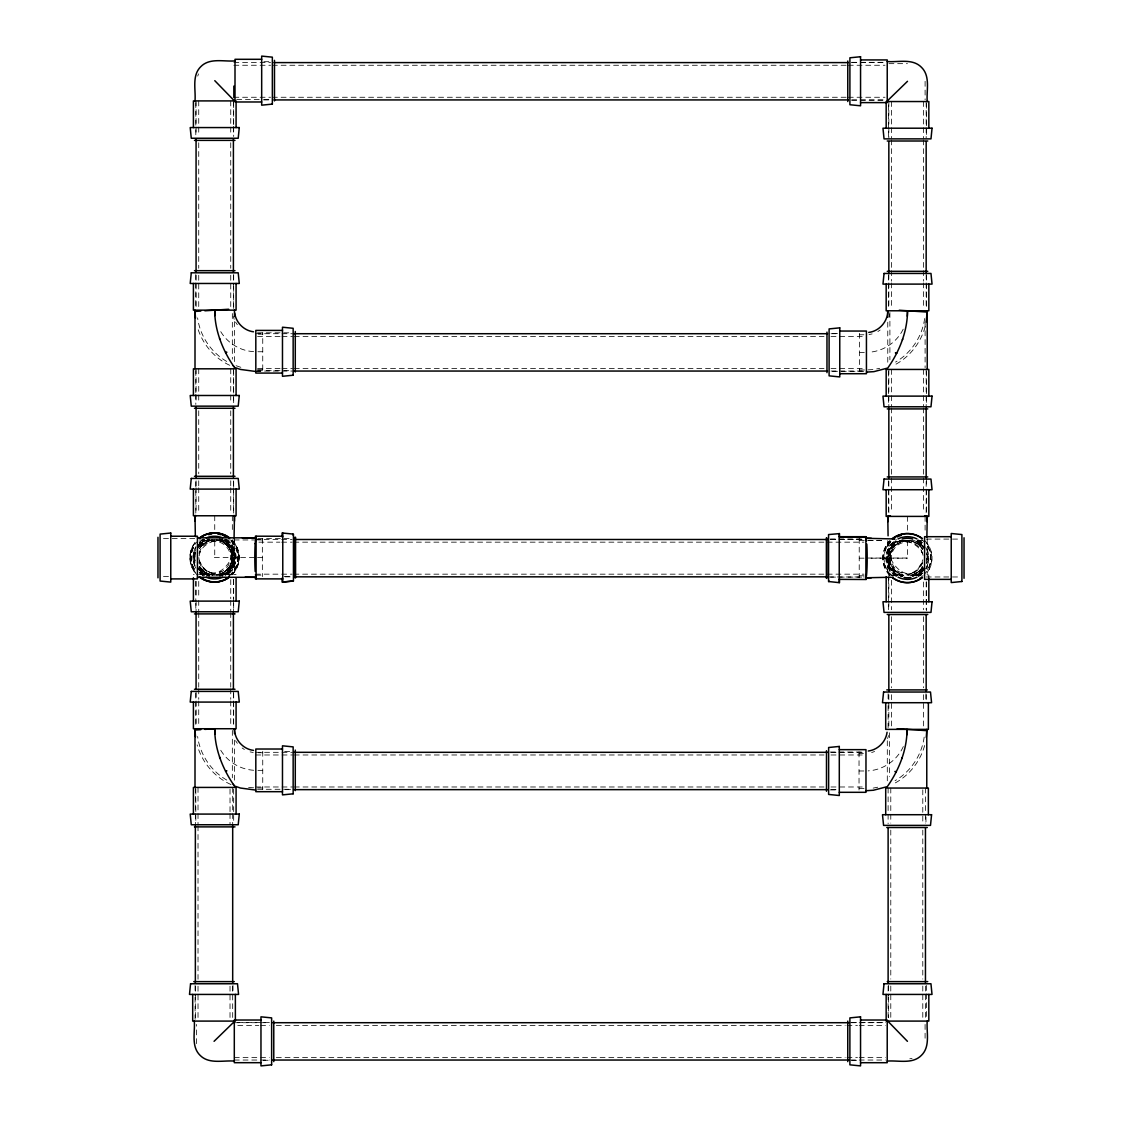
<?xml version="1.0" encoding="UTF-8"?>
<svg xmlns="http://www.w3.org/2000/svg" width="1122" height="1122" viewBox="0 0 1122 1122"><rect width="100%" height="100%" fill="white"/><g stroke="black" fill="none" stroke-linecap="round" stroke-linejoin="round"><path stroke-width="0.75" stroke-dasharray="5 3.75" d="M199.197 560.116C212.114 590.467 238.509 560.299 234.021 539.556M194.765 557.564L195.438 552.459M231.497 562.122C235.269 549.57 222.296 536.793 209.8 540.538A17.601 17.559 -90 0 0 199.127 548.728A17.601 17.601 0 0 1 229.183 548.083A17.601 17.601 0 0 1 215.873 575.067M233.558 562.669L233.404 552.431L231.427 547.662M897.642 575.095A19.733 19.733 0 0 1 897.642 540.916C884.697 547.62 884.332 568.013 897.123 575.067M893.547 571.996C886.057 564.534 886.015 551.477 893.547 544.044M890.503 553.441L890.503 562.585M926.562 563.146L926.562 552.894M232.899 551.225L233.404 552.431M888.68 564.478L888.175 563.272M199.155 555.867C200.235 546.47 210.08 541.351 218.608 539.906M888.287 541.674C884.304 563.637 912.298 590.593 922.845 559.738M889.045 316.979L889.662 313.908M924.64 318.508C922.256 336.516 911.246 352.995 895.524 362.083M924.163 737.112C921.793 755.106 910.769 771.599 895.061 780.688M233.839 544.016L233.797 544.857M197.738 76.086L198.482 73.898M925.187 326.67C920.671 343.094 909.241 357.652 893.911 365.253M887.572 738.542L888.582 735.583M924.64 745.513C919.984 762.343 907.993 777.125 892.116 784.516M213.741 541.197L214.007 540.481L213.475 541.309M908.525 574.296L907.993 575.123L914.107 571.996M200.473 551.253L199.786 552.459M921.527 564.352L922.214 563.146M912.607 572.711L917.375 569.653L922.733 561.519M229.744 566.372C236.658 556.007 228.706 540.383 216.266 539.962M231.595 567.437C237.317 558.391 233.839 545.53 224.61 540.285A19.733 19.733 0 0 1 219.842 576.428M890.503 553.483L895.061 545.558M228.201 543.511L231.595 547.704L234.232 557.564M200.782 543.413L197.654 547.508A19.733 19.733 0 0 1 204.877 540.285L200.543 543.609A19.733 19.733 0 0 1 204.639 540.481M202.297 544.927L199.253 548.77A17.601 17.601 0 0 1 229.744 548.77A17.601 17.601 0 0 1 214.498 575.165M226.953 570.018L229.982 566.175M228.453 571.519L231.833 567.241M224.456 540.622L224.204 540.439A19.733 19.691 -90 0 1 224.19 574.618L228.299 571.491L233.404 562.641L232.899 563.847M200.417 543.581L200.389 543.581A19.733 19.691 -90 0 1 209.169 538.49M924.332 568.027A19.733 19.733 0 0 1 917.109 575.249A19.747 19.705 -89.8 0 0 921.12 572.164L921.162 572.122M202.058 545.124L210.179 540.369A17.601 17.601 0 0 0 199.492 548.574M223.306 572.809L227.191 569.822M219.603 576.624L228.692 571.322M895.047 545.587L902.944 541M917.361 575.123L924.598 567.872A19.733 19.733 0 0 1 917.375 575.095M225.298 541.281L226.462 540.439L225.157 541.169M896.282 574.422L895.118 575.249L896.422 574.534M877.881 331.537L880.125 330.036M230.992 558.391L231.833 557.858L231.104 558.125M205.705 542.319L209.94 540.566M223.544 572.613L215.859 574.941L218.888 574.534A17.601 17.559 -90 0 0 218.888 540.538L214.344 539.934M908.259 574.394L906.702 575.025M221.048 571.393L219.842 572.094M871.64 752.525L874.599 751.516M869.031 334.538L872.103 333.921M876.675 368.914L879.718 368.311M873.168 788.107L877.727 787.209M909.788 1058.817L912.046 1058.369M900.363 576.259L903.392 575.698M911.779 541.169A17.601 17.559 -90 0 1 922.452 549.359A17.601 17.601 0 0 0 893.28 547.452A17.601 17.601 0 0 0 902.677 575.165A17.601 17.559 -90 0 1 902.691 541.169L910.265 540.958M209.786 540.538L214.737 539.766M219.295 574.366C210.207 576.862 200.123 571.042 197.738 561.926M902.944 541.028L910.545 540.804M902.677 541.169L907.235 540.566L905.819 540.566M867.909 369.881L873.631 369.517M263.866 61.696L270.654 61.696M851.598 62.327L885.538 62.327M233.839 62.594L270.598 62.594M851.766 62.594L885.02 62.594M888.919 63.659L907.432 63.659M233.839 65.258L270.598 65.258M272.351 65.258L846.507 65.258M848.26 65.258L885.02 65.258M233.839 97.263L270.598 97.263M272.351 97.263L846.507 97.263M848.26 97.263L885.02 97.263M236.7 99.563L262.169 99.563M263.866 99.563L270.654 99.563M263.6 99.928L270.598 99.928M851.766 99.928L883.266 99.928M851.598 100.195L883.841 100.195M257.513 332.813L291.454 332.813M832.496 333.444L837.587 333.444M255.816 333.711L280.29 333.711M282.029 333.711L292.519 333.711M830.995 333.711L837.994 333.711M258.383 334.146L262.744 334.146M859.494 334.777L863.87 334.777M257.555 336.376L280.29 336.376M282.029 336.376L292.519 336.376M294.273 336.376L824.011 336.376M830.995 336.376L864.221 336.376M257.948 351.747L262.744 351.747M859.494 352.378L864.305 352.378M257.555 368.381L280.29 368.381M282.029 368.381L292.519 368.381M294.273 368.381L824.011 368.381M830.995 368.381L864.221 368.381M257.513 369.348L262.744 369.348M859.494 369.98L864.739 369.98M257.513 370.681L291.454 370.681M255.816 371.045L280.29 371.045M282.029 371.045L292.519 371.045M830.995 371.045L864.221 371.045M255.704 371.48L262.744 371.48L262.744 332.687M832.496 371.312L864.739 371.312M163.489 538.63L195.733 538.63M257.808 538.63L291.748 538.63M830.252 539.093L837.04 539.093M838.737 539.093L864.192 539.093M926.267 539.093L958.511 539.093M830.532 539.233L864.473 539.233M255.409 539.5L279.897 539.5M281.636 539.5L292.127 539.5M830.729 539.5L863.954 539.5M199.155 539.962L256.111 539.962M257.541 539.934L262.352 539.934M867.629 540.439L881.822 540.439M899.788 540.439L910.769 540.439M919.395 540.439L922.845 540.439M859.228 540.566L865.637 540.566M868.344 540.566L881.555 540.566M258.916 542.164L279.897 542.164M281.636 542.164L292.127 542.164M293.88 542.164L825.483 542.164M827.223 542.164L863.954 542.164M906.941 541.127C911.891 542.192 924.205 549.051 923.154 558.041M888.175 553.062L888.68 551.856M922.214 552.922L921.527 551.715M214.344 557.536L254.75 557.564M257.541 557.536L262.352 557.536M867.25 558.041L907.502 558.041L907.502 541.73M859.228 558.167L864.038 558.167M871.065 558.167L907.235 558.167M198.846 557.564C199.211 568.181 210.431 574.324 220.122 575.516M255.409 574.169L279.897 574.169M281.636 574.169L292.127 574.169M293.88 574.169L825.483 574.169M827.223 574.169L863.954 574.169M193.405 574.436L194.134 574.436M198.58 574.436L236.083 574.436M891.331 575.067L903.364 575.067M907.502 575.067L922.957 575.067M928.118 575.067L928.834 575.067L928.834 578.405M255.942 575.137L262.352 575.137M859.228 575.768L864.038 575.768M891.78 575.642L903.855 575.642M910.769 575.642L914.22 575.642M915.945 575.642L922.845 575.642M163.489 576.498L168.581 576.498M284.259 576.47L291.748 576.498M285.142 576.834L292.127 576.834M828.555 576.974L864.192 576.974M926.267 576.974L958.511 576.974M830.532 577.101L864.473 577.101M284.665 751.417L291.454 751.417M830.322 752.049L837.11 752.049M838.807 752.049L864.277 752.049M255.816 752.315L280.29 752.315M282.029 752.315L292.519 752.315M830.995 752.315L864.221 752.315M258.383 752.75L262.744 752.75M859.031 753.381L863.407 753.381M255.816 754.98L280.29 754.98M282.029 754.98L292.519 754.98M294.273 754.98L824.011 754.98M830.995 754.98L864.221 754.98M257.948 770.351L262.744 770.351M859.031 770.982L863.828 770.982M255.816 786.985L280.29 786.985M282.029 786.985L292.519 786.985M294.273 786.985L824.011 786.985M830.995 786.985L864.221 786.985M257.513 787.953L262.744 787.953M859.031 788.584L864.263 788.584M257.513 789.285L291.454 789.285M285.535 789.65L292.519 789.65M830.995 789.65L837.994 789.65M830.322 789.916L837.11 789.916M237.696 1022.423L269.939 1022.423M851.584 1022.437L885.524 1022.437M234.302 1022.703L258.803 1022.703M260.556 1022.703L269.308 1022.703M850.462 1022.703L857.46 1022.703M859.214 1022.703L885.468 1022.703M237.794 1025.368L258.803 1025.368M260.556 1025.368L269.308 1025.368M276.307 1025.368L845.203 1025.368M846.956 1025.368L857.46 1025.368M859.214 1025.368L885.468 1025.368M234.302 1057.373L258.803 1057.373M260.556 1057.373L269.308 1057.373M276.307 1057.373L845.203 1057.373M846.956 1057.373L857.46 1057.373M859.214 1057.373L885.468 1057.373M234.302 1060.038L258.803 1060.038M260.556 1060.038L269.308 1060.038M850.462 1060.038L857.46 1060.038M859.214 1060.038L885.468 1060.038M263.151 1060.29L269.939 1060.29M851.584 1060.304L858.372 1060.304M248.607 787.476L254.343 787.854M214.344 575.137L209.786 574.534A17.601 17.559 -90 0 1 199.127 566.33A17.601 17.601 0 0 0 212.815 575.067M250.136 751.894L253.221 752.511M236.111 365.702L241.006 367.371M901.19 572.024L902.397 572.711M208.426 571.393L209.632 572.094M912.06 541.028L919.942 545.587L922.747 549.233A17.601 17.601 0 0 0 893.533 547.326A17.601 17.601 0 0 0 902.944 575.039L895.061 570.453M209.94 574.576L205.705 572.809L199.253 566.372A17.601 17.601 0 0 0 212.97 575.109M209.239 576.596L200.389 571.491L204.499 574.618A19.733 19.733 0 0 1 197.248 567.395M229.673 365.281C213.783 357.89 201.792 343.108 197.135 326.278M231.006 784.544C214.512 777.266 201.904 762.217 197.135 744.882M896.422 541.8L895.118 541.07L896.282 541.912M225.157 573.903L226.462 574.618L225.298 573.791M226.728 361.452C211.006 352.364 199.982 335.885 197.612 317.877M242.128 747.995L244.358 749.496M226.728 780.056C211.006 770.968 199.982 754.475 197.612 736.481M924.332 548.293A19.733 19.733 0 0 0 917.109 541.07L921.19 544.212M917.081 541.07L921.457 544.086L924.584 548.167A19.733 19.733 0 0 0 917.375 540.916M893.547 571.954L897.628 575.123M224.204 540.439L228.453 543.609M200.782 571.322L204.877 574.464A19.733 19.733 0 0 1 200.782 571.322L198.692 568.602M895.047 570.481L890.503 562.557M235.592 322.126L237.331 324.735M235.592 740.73L237.331 743.339M908.525 541.786L907.993 540.944L908.259 541.674M213.475 573.819L214.007 574.66L213.741 573.931M199.786 562.669L200.473 563.875M233.194 316.348L234.203 319.321M888.4 544.647L888.442 545.488M887.768 557.999L888.442 563.104M196.574 1043.656L196.42 1024.456M927.235 538.7L927.235 575.067M926.435 103.238L926.435 137.179M926.435 275.142L926.435 309.083M926.435 371.144L926.435 405.084M926.435 479.066L926.435 487.551M926.435 489.248L926.435 513.006M926.435 581.855L926.435 610.705M926.421 985.453L926.421 992.241M926.421 993.938L926.421 1019.393M926.169 101.541L926.169 125.945M926.169 127.684L926.169 138.146M926.169 274.161L926.169 281.131M926.169 282.884L926.169 309.027M926.169 369.447L926.169 406.192M926.169 481.408L926.169 512.894M926.169 582.009L926.169 609.751M926.169 694.7L926.169 701.629M925.973 693.733L925.973 700.521M925.973 816.9L925.973 823.688M925.454 788.051L925.454 823.099M925.454 986.056L925.454 1019.337M925.103 81.331L925.103 99.844M925.103 322.07L925.103 367.75M925.103 516.4L925.103 530.594M925.089 1024.456L925.089 1041.3M923.504 101.541L923.504 125.945M923.504 127.684L923.504 138.146M923.504 139.899L923.504 268.929M923.504 270.668L923.504 281.131M923.504 282.884L923.504 309.027M923.504 369.447L923.504 406.192M923.504 407.931L923.504 476.163M923.504 477.916L923.504 512.894M923.504 582.009L923.504 609.751M923.504 616.679L923.504 687.772M923.504 694.7L923.504 727.645M922.789 789.804L922.789 823.099M922.789 830.098L922.789 979.043M922.789 986.056L922.789 1019.337M907.502 516.4L907.502 532.319M891.499 101.541L891.499 125.945M891.499 127.684L891.499 138.146M891.499 139.899L891.499 268.929M891.499 270.668L891.499 281.131M891.499 282.884L891.499 309.027M891.499 369.447L891.499 406.192M891.499 407.931L891.499 476.163M891.499 477.916L891.499 512.894M891.499 580.27L891.499 609.751M891.499 616.679L891.499 687.772M891.499 694.7L891.499 727.645M890.784 788.051L890.784 823.099M890.784 830.098L890.784 979.043M890.784 986.056L890.784 1019.337M889.9 312.477L889.9 359.811M889.9 540.552L889.9 575.067M889.437 732.764L889.437 776.719M888.834 101.541L888.834 125.945M888.834 127.684L888.834 138.146M888.834 274.161L888.834 281.131M888.834 282.884L888.834 309.027M888.834 369.447L888.834 406.192M888.834 481.408L888.834 512.894M888.834 575.067L888.834 609.751M888.834 694.7L888.834 727.645M888.568 104.935L888.568 137.179M888.568 275.142L888.568 309.083M888.568 371.144L888.568 405.084M888.568 480.763L888.568 487.551M888.568 489.248L888.568 513.006M888.568 578.461L888.568 610.705M888.554 985.453L888.554 995.635M888.554 997.332L888.554 1017.696M888.105 693.733L888.105 703.915M888.105 705.612L888.105 727.673M888.119 788.051L888.105 823.688M888.119 986.056L888.119 1017.598M887.768 322.21L887.768 364.145M887.768 540.552L887.768 575.067M887.306 740.801L887.306 782.735M859.494 333.318L859.494 371.438M859.228 538.434L859.228 577.9M859.031 751.922L859.031 790.042M262.744 751.291L262.744 789.411M262.352 538.476L262.352 576.596M234.47 321.579L234.47 363.514M234.47 539.92L234.47 574.436M234.47 740.169L234.47 780.463M233.671 102.607L233.671 124.668M233.671 126.365L233.671 136.547M233.671 274.511L233.671 284.693M233.671 286.39L233.671 308.452M233.671 370.512L233.671 395.968M233.671 397.665L233.671 404.453M233.671 481.829L233.671 514.072M233.671 579.527L233.671 601.588M233.671 603.285L233.671 610.073M233.671 693.101L233.671 727.042M233.671 789.117L233.671 823.057M233.404 100.91L233.404 135.776M233.404 275.269L233.404 308.41M233.404 368.815L233.404 403.808M233.404 480.777L233.404 486.022M233.404 487.775L233.404 514.016M233.404 579.639L233.404 598.713M233.404 600.438L233.404 610.845M233.404 692.33L233.404 699.272M233.404 701.012L233.404 727.014M232.955 985.453L232.955 992.241M232.689 787.42L232.689 811.837M232.689 813.576L232.689 824.039M232.689 986.21L232.689 1019.351M232.338 313.529L232.338 359.18M232.338 515.769L232.338 533.02M232.338 539.92L232.338 574.436M232.338 730.436L232.338 777.77M230.739 100.91L230.739 135.776M230.739 142.746L230.739 268.298M230.739 275.269L230.739 308.41M230.739 368.815L230.739 403.808M230.739 410.806L230.739 473.779M230.739 480.777L230.739 486.022M230.739 487.775L230.739 514.016M230.739 579.639L230.739 598.713M230.739 600.438L230.739 610.845M230.739 612.584L230.739 687.141M230.739 688.866L230.739 699.272M230.739 701.012L230.739 727.014M230.024 789.159L230.024 811.837M230.024 813.576L230.024 824.039M230.024 986.21L230.024 1019.351M214.737 515.769L214.737 529.977M214.737 541.099L214.737 557.368M198.734 100.91L198.734 135.776M198.734 142.746L198.734 268.298M198.734 275.269L198.734 308.41M198.734 368.815L198.734 403.808M198.734 410.806L198.734 473.779M198.734 480.777L198.734 486.022M198.734 487.775L198.734 514.016M198.734 581.378L198.734 598.713M198.734 600.438L198.734 610.845M198.734 612.584L198.734 687.141M198.734 688.866L198.734 699.272M198.734 701.012L198.734 727.014M198.019 787.42L198.019 811.837M198.019 813.576L198.019 824.039M198.019 825.778L198.019 979.24M198.019 986.21L198.019 1019.351M196.07 100.91L196.07 135.776M196.07 275.269L196.07 308.41M196.07 368.815L196.07 403.808M196.07 480.777L196.07 486.022M196.07 487.775L196.07 514.016M196.07 581.378L196.07 598.713M196.07 600.438L196.07 610.845M196.07 692.33L196.07 699.272M196.07 701.012L196.07 727.014M195.803 102.607L195.803 128.062M195.803 129.759L195.803 136.547M195.803 274.511L195.803 281.299M195.803 282.996L195.803 308.452M195.803 370.512L195.803 392.574M195.803 394.271L195.803 404.453M195.803 481.829L195.803 514.072M195.803 581.224L195.803 601.588M195.803 603.285L195.803 610.073M195.803 693.101L195.803 727.042M195.803 789.117L195.803 823.057M195.354 787.42L195.354 811.837M195.354 813.576L195.354 824.039M195.354 986.21L195.354 1019.351M195.088 985.453L195.088 995.635M195.088 997.332L195.088 1019.393M922.536 568.7A18.667 18.667 0 0 1 912.074 576.035M902.411 576.035A18.667 18.667 0 0 1 902.411 539.962M916.576 541.828A18.667 18.667 0 0 1 922.536 547.298M922.691 562.136A16.003 16.003 0 0 1 898.063 571.112A16.003 16.003 0 0 1 898.063 544.899A16.003 16.003 0 0 1 922.691 553.861M897.376 575.249A19.733 19.733 0 0 1 897.376 541.07A19.747 19.705 -89.8 0 0 897.319 575.221M925.72 547.494A21.332 21.332 0 0 1 925.72 568.826M922.326 573.244A21.332 21.332 0 0 1 917.908 576.638M896.576 576.638A21.332 21.332 0 0 1 896.576 539.682M917.908 539.682A21.332 21.332 0 0 1 924.977 546.316M923.63 567.634A18.934 18.934 0 0 1 912.144 576.456M902.34 576.456A18.934 18.934 0 0 1 902.34 539.878M912.144 539.878A18.934 18.934 0 0 1 923.63 548.7M927.109 554.198A20.266 20.266 0 0 1 926.814 563.412M924.093 569.415A20.266 20.266 0 0 1 917.375 575.712M897.109 575.712A20.266 20.266 0 0 1 897.109 540.608M917.375 540.608A20.266 20.266 0 0 1 921.569 543.833M926.702 543.23A24.53 24.53 0 0 1 926.702 573.104M889.886 575.516A24.53 24.53 0 0 1 889.886 540.818M927.557 546.428A23.464 23.464 0 0 1 924.879 573.637M890.644 574.759A23.464 23.464 0 0 1 890.644 541.575M921.527 539.542A23.464 23.464 0 0 1 923.827 541.575M926.94 554.563A19.733 19.733 0 0 1 926.94 561.435M921.835 572.36A20.266 20.266 0 0 1 918.75 574.885M897.362 575.586A20.266 20.266 0 0 1 897.362 540.481M917.628 540.481A20.266 20.266 0 0 1 921.835 543.707M927.081 552.795A20.266 20.266 0 0 1 927.081 563.286M923.013 568.896A18.934 18.934 0 0 1 912.396 576.329M902.593 576.329A18.934 18.934 0 0 1 898.035 541.631M916.969 541.631A18.934 18.934 0 0 1 923.897 548.574M927.824 546.302A23.464 23.464 0 0 1 927.824 569.766M922.985 575.67A23.464 23.464 0 0 1 919.241 578.363M893.21 576.652A23.464 23.464 0 0 1 890.91 541.435M924.851 540.65A24.53 24.53 0 0 1 926.968 572.935M890.153 575.348A24.53 24.53 0 0 1 889.059 541.814M927.221 549.836A21.332 21.332 0 0 1 925.987 568.672M922.593 573.09A21.332 21.332 0 0 1 918.175 576.484M895.651 575.74A21.332 21.332 0 0 1 896.843 539.528M919.353 540.257A21.332 21.332 0 0 1 922.593 542.908M903.21 329.181A41.598 41.598 0 0 1 891.233 343.781L886.703 346.81A41.598 41.598 0 0 1 868.624 352.294M903.336 746.551A41.598 41.598 0 0 1 890.756 762.385L886.24 765.4A41.598 41.598 0 0 1 868.162 770.884M219.309 575.404A18.667 18.667 0 0 0 220.852 539.822A18.934 18.934 0 0 1 219.407 575.852A18.934 18.934 0 0 0 219.239 539.247M208.089 574.913A18.667 18.667 0 0 1 199.183 568.069M199.183 546.666A18.667 18.667 0 0 1 208.089 539.822A18.934 18.934 0 0 0 198.987 546.709M199.015 553.23A16.003 16.003 0 0 1 223.657 544.268A16.003 16.003 0 0 1 223.657 570.481A16.003 16.003 0 0 1 199.015 561.505M224.372 540.481A19.733 19.733 0 0 1 224.372 574.66M195.06 561A19.733 19.733 0 0 1 195.06 554.142M224.638 540.019A20.266 20.266 0 0 1 224.638 575.123M204.372 575.123A20.266 20.266 0 0 1 200.165 571.897M194.919 562.809A20.266 20.266 0 0 1 194.919 552.319M197.64 546.316A20.266 20.266 0 0 1 204.372 540.019M209.604 575.852A18.934 18.934 0 0 1 198.103 567.031M231.09 540.972A23.464 23.464 0 0 1 227.528 577.087M194.176 569.303A23.464 23.464 0 0 1 194.176 545.839M197.149 574.913A24.53 24.53 0 0 1 195.032 542.627A24.53 24.53 0 0 0 194.877 572.472M226.349 539.822A21.332 21.332 0 0 1 226.349 575.306M202.647 575.306A21.332 21.332 0 0 1 199.407 572.655A21.332 21.332 0 0 0 203.671 576.007M194.793 565.726A21.332 21.332 0 0 1 196.027 546.905M202.647 539.822A21.332 21.332 0 0 0 199.407 542.487A21.332 21.332 0 0 1 203.671 539.051M219.449 538.476A19.733 19.733 0 0 1 224.204 574.618M197.248 547.662A19.733 19.733 0 0 1 204.47 540.439M225.003 539.051A21.332 21.332 0 0 1 225.003 576.007M195.859 568.195A21.332 21.332 0 0 1 195.859 546.863M209.435 575.824A18.934 18.934 0 0 1 198.832 568.391M197.949 548.069A18.934 18.934 0 0 1 209.435 539.247M224.47 539.977A20.266 20.266 0 0 1 224.47 575.081M204.204 575.081A20.266 20.266 0 0 1 200.011 571.869M194.765 562.781A20.266 20.266 0 0 1 196.168 548.56M197.486 546.274A20.266 20.266 0 0 1 204.204 539.977M230.936 540.944A23.464 23.464 0 0 1 227.373 577.045M194.022 569.261A23.464 23.464 0 0 1 196.701 542.052M253.628 770.267A41.598 41.598 0 0 1 235.536 764.769L231.02 761.754A41.598 41.598 0 0 1 220.319 749.552M219.295 540.369A17.601 17.601 0 0 1 228.706 568.083A17.601 17.601 0 0 1 199.492 566.175M224.877 539.822A20.266 20.266 0 0 1 224.877 574.927M204.611 574.927A20.266 20.266 0 0 1 197.879 568.63M194.863 561.337A20.266 20.266 0 0 1 194.863 553.412M197.879 546.119A20.266 20.266 0 0 1 204.611 539.822M219.646 539.079A18.934 18.934 0 0 1 221.216 575.165M209.842 575.656A18.934 18.934 0 0 1 198.342 566.834M199.225 546.512A18.934 18.934 0 0 1 209.842 539.079M232.086 540.019A24.53 24.53 0 0 1 232.086 574.716M195.27 572.304A24.53 24.53 0 0 1 195.27 542.431M231.342 540.776A23.464 23.464 0 0 1 231.342 573.959M194.415 569.106A23.464 23.464 0 0 1 194.415 545.643M226.588 539.626A21.332 21.332 0 0 1 226.588 575.109M202.886 575.109A21.332 21.332 0 0 1 199.66 572.458M195.032 565.53A21.332 21.332 0 0 1 195.032 549.205M199.66 542.291A21.332 21.332 0 0 1 204.078 538.897M253.628 351.663A41.598 41.598 0 0 1 235.536 346.179L231.02 343.15A41.598 41.598 0 0 1 220.319 330.948M922.747 566.806L919.942 570.481L912.06 575.039A17.601 17.601 0 0 0 922.747 566.834M891.134 558.756L890.419 558.49L891.134 558.756M204.639 574.66L197.416 567.437A19.733 19.733 0 0 0 204.639 574.66M911.779 575.165A17.601 17.559 -90 0 0 922.452 566.961A17.601 17.601 0 0 1 911.793 575.165M231.847 574.913A24.53 24.53 0 0 0 231.847 540.215A24.53 24.53 0 0 1 231.693 574.885M195.284 552.431A19.733 19.733 0 0 0 194.905 560.958A19.733 19.691 -90 0 1 195.326 552.431"/><path stroke-width="1.5" d="M234.47 521.197L234.47 515.769L234.077 538.069M927.235 521.828L927.235 516.4L926.884 537.256M214.779 80.672L234.47 100.91M907.446 1041.328L887.754 1021.09M907.319 316.236L907.502 310.78C907.502 331.116 899.521 351.326 887.768 368.03L873.912 371.634L866.549 372.111M906.857 734.826L907.039 729.37C907.039 749.72 899.059 769.93 887.306 786.634L873.449 790.239L866.086 790.715M926.295 737.392L926.73 730.66L897.193 728.725M255.185 543.609L255.199 543.567A19.733 1.29 -90 0 0 255.185 571.519M214.064 1041.314L234.302 1021.623M907.502 81.303L887.236 100.994M926.127 321.944L927.193 312.07L899.241 310.233M887.067 732.231C885.917 741.782 877.839 749.861 868.288 751.011M214.919 315.605L214.737 310.149C214.597 330.345 222.843 350.527 233.797 366.473M204.891 729.384L214.737 728.739C214.597 748.935 222.857 769.131 233.797 785.063M902.397 339.868L902.719 339.026M901.934 758.472L902.242 757.631M871.331 577.774L865.889 577.774L891.163 577.255M219.533 338.395L219.842 339.237M219.533 756.999L219.842 757.841M225.704 352.771L226.854 352.238L225.55 352.504M225.704 771.375L226.854 770.842L225.55 771.109M868.751 332.421C879.283 331.2 887.853 321.467 887.726 310.864L887.768 317.26M214.919 734.195L214.737 728.739M292.744 581L282.085 582.066L282.085 578.139M200.81 311.06L195.046 311.439L195.494 318.157M204.891 310.794L228.664 309.237M200.81 729.665L195.046 730.043L195.494 736.761M242.352 537.985L256.111 537.831A19.747 1.29 90 0 0 255.199 543.553M261.678 59.298L235.003 59.298L235.003 101.246M860.56 59.929L887.236 59.929L887.236 101.878M235.003 60.897C223.881 61.836 209.702 57.517 200.782 66.675C191.624 75.595 195.943 89.774 195.004 100.91M887.236 61.528C898.357 62.467 912.551 58.148 921.457 67.306C930.615 76.226 926.309 90.405 927.235 101.541M274.105 62.594L848.26 62.594M274.105 99.928L848.26 99.928M235.354 100.91L193.405 100.91L193.405 127.571M886.899 101.541L928.834 101.541L928.834 128.203M235.003 101.976L261.678 101.976M860.56 102.607L887.236 102.607M194.471 140.376L235.003 140.376M887.236 141.007L927.768 141.007M194.471 270.683L235.003 270.683M887.236 271.314L927.768 271.314M282.478 330.415L255.816 330.415L255.816 373.079L282.478 373.079M839.761 331.046L866.436 331.046L866.436 373.71L839.761 373.71M294.273 333.711L827.503 333.711M294.273 371.045L827.503 371.045M194.471 408.282L235.003 408.282M887.236 408.913L927.768 408.913M194.471 476.303L235.003 476.303M887.236 476.92L927.768 476.92M170.768 536.232L197.43 536.232L197.43 578.91L170.768 578.91M282.772 536.232L255.409 536.204L255.409 536.919M839.228 536.695L865.889 536.695L865.889 579.373M951.232 536.695L924.57 536.695L924.57 579.373L951.232 579.373M839.494 536.835L866.17 536.835L866.17 537.55M197.43 537.831L256.111 537.831M894.15 538.925L894.991 538.967L865.889 538.294A19.733 1.29 90 0 0 865.567 538.967M293.88 539.5L827.223 539.5M293.88 576.834L827.223 576.834M197.43 577.297L256.111 577.297L255.465 574.66M282.772 578.91L255.409 578.868L255.409 578.139M839.228 579.373L866.17 579.499L866.17 578.77M194.471 613.902L235.003 613.902M887.236 614.533L927.768 614.533M194.471 689.273L235.003 689.273M886.773 689.904L927.305 689.904M282.478 749.019L255.816 749.019L255.816 791.683L282.478 791.683M839.298 749.65L865.974 749.65L865.974 792.314L839.298 792.314M294.273 752.315L827.503 752.315M294.273 789.65L827.503 789.65M194.471 826.886L235.003 826.886M886.773 827.517L927.305 827.517M193.755 981.624L234.302 981.624M887.222 981.624L927.754 981.624M260.963 1020.024L234.302 1020.024L234.302 1062.688L260.963 1062.688M860.546 1020.024L887.222 1020.024M886.885 1021.09L928.82 1021.09L928.82 994.429M272.8 1022.703L848.709 1022.703M272.8 1060.038L848.709 1060.038M234.302 1061.089C223.166 1060.164 208.987 1064.469 200.067 1055.311C190.908 1046.405 195.228 1032.212 194.288 1021.09M887.222 1061.103C898.343 1060.164 912.523 1064.483 921.443 1055.325C930.601 1046.405 926.295 1032.226 927.221 1021.09M860.546 1062.702L887.222 1062.702L887.222 1020.754M871.345 538.322L865.889 538.294L866.535 540.944M256.111 577.297L245.143 577.213M255.704 371.48L240.459 369.433L234.47 367.399L233.306 365.772M255.704 790.084L240.459 788.037L234.47 786.003L233.306 784.376M896.688 353.135L895.384 352.869L896.548 353.402M253.502 331.789C243.937 330.639 235.858 322.547 234.708 312.996M896.226 771.74L894.921 771.473L896.085 772.006M253.502 750.38C242.969 749.173 234.386 739.44 234.526 728.837M195.677 516.106L195.004 515.769L195.354 536.625M890.419 515.755A19.733 1.29 0 0 0 887.768 516.4L888.077 535.825M195.004 521.197L195.004 515.769A19.733 1.29 0 0 1 195.677 515.433M964.036 537.761L964.036 578.307M928.834 284.104L928.834 310.78L886.17 310.78L886.17 284.104M928.834 396.122L928.834 369.447L886.17 369.447L886.17 396.122M928.834 489.725L928.834 516.4L886.17 516.4L886.17 489.725M928.834 578.405L928.834 601.743M928.371 702.709L928.371 729.37L885.707 729.37L885.707 702.709M928.371 814.712L928.371 788.051L885.707 788.051L885.707 814.712M927.235 310.78L927.235 369.447M926.772 729.37L926.772 788.051M926.169 141.638L926.169 272.422M926.169 407.931L926.169 477.916M926.169 614.94L926.169 691.236M925.454 828.345L925.454 982.549M888.834 141.638L888.834 272.422M888.834 407.931L888.834 477.916M888.834 614.94L888.834 691.236M888.119 828.345L888.119 982.549M887.768 516.4L887.768 521.828M886.17 101.541L886.17 128.203M886.17 576.736L886.17 601.743M886.156 994.429L886.156 1021.09M847.769 60.995L847.769 101.541M847.755 1021.09L847.755 1061.636M839.494 536.919L839.494 533.623L828.555 534.563L828.555 581.505L839.494 582.697L839.494 578.77M839.228 533.497L839.228 582.57M828.835 580.831L828.835 581.631M826.97 332.112L826.97 372.644M826.704 537.901L826.704 578.433M826.493 750.716L826.493 791.248M826.423 537.761L826.423 578.307M295.577 537.298L295.577 577.83M295.282 331.481L295.282 372.013M295.282 750.085L295.282 790.617M294.876 537.27L294.876 577.802M292.744 534.058L292.744 534.857M282.772 533.034L282.772 582.108L293.445 581.042L293.445 534.1L282.085 532.992L282.085 536.919M274.483 60.364L274.483 100.91M273.768 1021.09L273.768 1061.622M256.111 536.232L256.111 578.91M236.083 100.91L236.083 127.571M236.083 283.473L236.083 310.149L193.405 310.149L193.405 283.473M236.083 395.491L236.083 368.815L193.405 368.815L193.405 395.491M236.083 489.094L236.083 515.769L193.405 515.769L193.405 489.094M236.083 577.774L236.083 601.112M236.083 702.077L236.083 728.739L193.405 728.739L193.405 702.077M236.083 814.081L236.083 787.42L193.405 787.42L193.405 814.081M235.368 994.429L235.368 1021.09L192.689 1021.09L192.689 994.429M234.47 310.149L234.47 316.628M234.47 728.739L234.47 733.606M233.839 86.099L233.839 97.432M233.404 139.268L233.404 271.79M233.404 407.3L233.404 477.285M233.404 612.584L233.404 688.866M232.689 825.778L232.689 982.732M196.07 139.268L196.07 271.79M196.07 407.3L196.07 477.285M196.07 612.584L196.07 688.866M195.354 825.778L195.354 982.732M195.004 310.149L195.004 368.815M195.004 728.739L195.004 787.42M193.405 577.774L193.405 601.112M157.964 537.298L157.964 577.83M922.172 577.634A24.53 24.53 0 0 1 892.299 577.634M892.299 538.7A24.53 24.53 0 0 1 922.172 538.7M866.815 544.086A19.733 1.29 90 0 1 867.011 567.9A19.733 1.29 90 0 1 865.567 577.101M922.438 577.493A24.53 24.53 0 0 1 892.565 577.493M892.565 538.574A24.53 24.53 0 0 1 922.438 538.574M897.109 536.989A23.464 23.464 0 0 1 901.429 535.362M916.94 577.171A21.332 21.332 0 0 1 898.063 577.171M898.063 538.897A21.332 21.332 0 0 1 916.94 538.897M910.938 577.465A19.733 19.733 0 0 1 904.066 577.465M902.397 538.967A19.733 19.733 0 0 1 912.607 538.967M924.598 515.755A19.733 1.29 0 0 1 926.576 516.723M229.435 577.031A24.53 24.53 0 0 1 199.562 577.031M199.562 538.097A24.53 24.53 0 0 1 229.435 538.097M222.661 577.283A21.332 21.332 0 0 1 206.336 577.283M206.336 537.859A21.332 21.332 0 0 1 222.661 537.859M229.281 577.003A24.53 24.53 0 0 1 199.407 577.003M199.407 538.069A24.53 24.53 0 0 1 229.281 538.069M233.797 515.433A19.733 1.29 0 0 1 233.811 516.092M227.009 578.615A24.53 24.53 0 0 1 202.479 578.615M199.8 537.901A24.53 24.53 0 0 1 229.673 537.901M208.664 534.703A23.464 23.464 0 0 1 211.679 534.1M217.808 534.1A23.464 23.464 0 0 1 220.81 534.703M222.282 535.138A23.464 23.464 0 0 1 226.476 537.045M191.273 272.814L190.207 283.473L239.281 283.473L238.215 272.814L191.273 272.814M191.273 478.435L190.207 489.094L239.281 489.094L238.215 478.435L191.273 478.435M239.281 127.571L238.215 138.244L191.273 138.244L190.207 127.571L239.281 127.571M191.273 691.404L190.207 702.077L239.281 702.077L238.215 691.404L191.273 691.404M239.281 395.491L238.215 406.15L191.273 406.15L190.207 395.491L239.281 395.491M190.558 983.756L189.492 994.429L238.565 994.429L237.499 983.756L190.558 983.756M239.281 601.112L238.215 611.77L191.273 611.77L190.207 601.112L239.281 601.112M239.281 814.081L238.215 824.754L191.273 824.754L190.207 814.081L239.281 814.081M884.038 273.445L882.972 284.104L932.045 284.104L930.98 273.445L884.038 273.445M884.038 479.066L882.972 489.725L932.045 489.725L930.98 479.066L884.038 479.066M932.045 128.203L930.98 138.876L884.038 138.876L882.972 128.203L932.045 128.203M883.575 692.036L882.495 702.709L931.569 702.709L930.503 692.036L883.575 692.036M932.045 396.122L930.98 406.781L884.038 406.781L882.972 396.122L932.045 396.122M884.024 983.756L882.958 994.429L932.017 994.429L930.951 983.756L884.024 983.756M932.045 601.743L930.98 612.402L884.038 612.402L882.972 601.743L932.045 601.743M931.569 814.712L930.503 825.385L883.575 825.385L882.495 814.712L931.569 814.712M272.351 104.108L261.678 105.173L261.678 56.1L272.351 57.166L272.351 104.108M860.56 56.731L849.901 57.797L849.901 104.739L860.56 105.805L860.56 56.731M293.151 375.225L282.478 376.291L282.478 327.217L293.151 328.283L293.151 375.225M839.761 327.848L829.102 328.914L829.102 375.856L839.761 376.922L839.761 327.848M170.768 533.034L160.095 534.1L160.095 581.042L170.768 582.108L170.768 533.034M961.905 581.505L951.232 582.57L951.232 533.497L961.905 534.563L961.905 581.505M293.151 793.815L282.478 794.881L282.478 745.807L293.151 746.887L293.151 793.815M839.298 746.439L828.625 747.504L828.625 794.446L839.298 795.512L839.298 746.439M271.636 1064.834L260.963 1065.9L260.963 1016.827L271.636 1017.892L271.636 1064.834M860.546 1016.827L849.887 1017.892L849.887 1064.834L860.546 1065.9L860.546 1016.827"/></g></svg>
